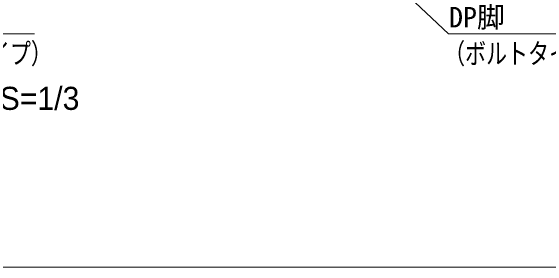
# Model space of a CAD drawing. Units: millimetres, scale not verified. Extents: x -600 to 600, y -416 to 415.
# Drawn here: x -68 to 121.3, y -415.5 to -325.1 of the extents above; entities that cross this region are included whole.
import ezdxf
from ezdxf.enums import TextEntityAlignment as Align

# ---------------------------------------------------------------- set-up
doc = ezdxf.new("R2010")
doc.units = ezdxf.units.MM
doc.header["$LTSCALE"] = 5
doc.layers.add('0-0_zumenwaku', color=6, linetype='Continuous', lineweight=9)
doc.layers.add('1-5_6文字', color=2, linetype='Continuous', lineweight=9)
doc.layers.add('0-1_moji', color=2, linetype='Continuous')
doc.styles.add('ＭＳ ゴシック', font='')
doc.styles.add('ＭＳ Ｐゴシック', font='')
doc.styles.get('ＭＳ ゴシック').set_extended_font_data('MS Gothic')
doc.styles.get('ＭＳ Ｐゴシック').set_extended_font_data('MS PGothic')

# ---------------------------------------------------------------- blocks, each defined once
blk = doc.blocks.new('MLeader8')
at = {"layer": '1-5_6文字'}
blk.add_line((-146.703, -303.407), (-139.805, -309.189), dxfattribs=at)
at = {"layer": '1-5_6文字', "color": 1}
blk.add_line((-110.003, -333.266), (-59.653, -333.266), dxfattribs=at)
at = {"layer": '1-5_6文字'}
blk.add_lwpolyline([(-140.769, -310.338), (-146.703, -303.407), (-138.842, -308.039)], dxfattribs=at)
at = {"layer": '1-5_6文字', "color": 1}
blk.add_lwpolyline([(-139.805, -309.189), (-111.083, -333.266), (-110.003, -333.266)], dxfattribs=at)
at = {"layer": '1-5_6文字', "style": 'ＭＳ ゴシック'}
blk.add_text('DP脚', height=7.221, dxfattribs=at).set_placement((-110.876, -333.154), align=Align.BOTTOM_LEFT)
at = {"layer": '1-5_6文字', "style": 'ＭＳ ゴシック', "width": 0.75}
blk.add_text('（ボルトタイプ）', height=7.221, dxfattribs=at).set_placement((-112.613, -345.954), align=Align.BOTTOM_LEFT)
blk = doc.blocks.new('MLeader9')
at = {"layer": '1-5_6文字'}
blk.add_line((54.076, -302.8), (60.598, -309.002), dxfattribs=at)
at = {"layer": '1-5_6文字', "color": 1}
blk.add_line((87.195, -333.266), (137.545, -333.266), dxfattribs=at)
at = {"layer": '1-5_6文字'}
blk.add_lwpolyline([(59.564, -310.089), (54.076, -302.8), (61.631, -307.915)], dxfattribs=at)
at = {"layer": '1-5_6文字', "color": 1}
blk.add_lwpolyline([(60.598, -309.002), (86.115, -333.266), (87.195, -333.266)], dxfattribs=at)
at = {"layer": '1-5_6文字', "style": 'ＭＳ ゴシック'}
blk.add_text('DP脚', height=7.221, dxfattribs=at).set_placement((86.322, -333.154), align=Align.BOTTOM_LEFT)
at = {"layer": '1-5_6文字', "style": 'ＭＳ ゴシック', "width": 0.75}
blk.add_text('（ボルトタイプ）', height=7.221, dxfattribs=at).set_placement((84.585, -345.954), align=Align.BOTTOM_LEFT)

msp = doc.modelspace()

# ---------------------------------------------------------------- linework, layer by layer
at = {"layer": '0-0_zumenwaku'}
msp.add_lwpolyline([(-599.965, -415.517), (600.035, -415.517), (600.035, 415.483), (-599.965, 415.483)], close=True, dxfattribs=at)

# ---------------------------------------------------------------- block references
at = {"layer": '1-5_6文字'}
for name in ['MLeader9', 'MLeader8']:
    msp.add_blockref(name, (0, 0), dxfattribs=at)

# ---------------------------------------------------------------- texts
at = {"layer": '0-1_moji', "style": 'ＭＳ Ｐゴシック'}
msp.add_text('縦断面詳細図\u3000S=1/3', height=8.134, dxfattribs=at).set_placement((-149.589, -362.487), align=Align.BOTTOM_LEFT)

doc.saveas('drawing.dxf')
